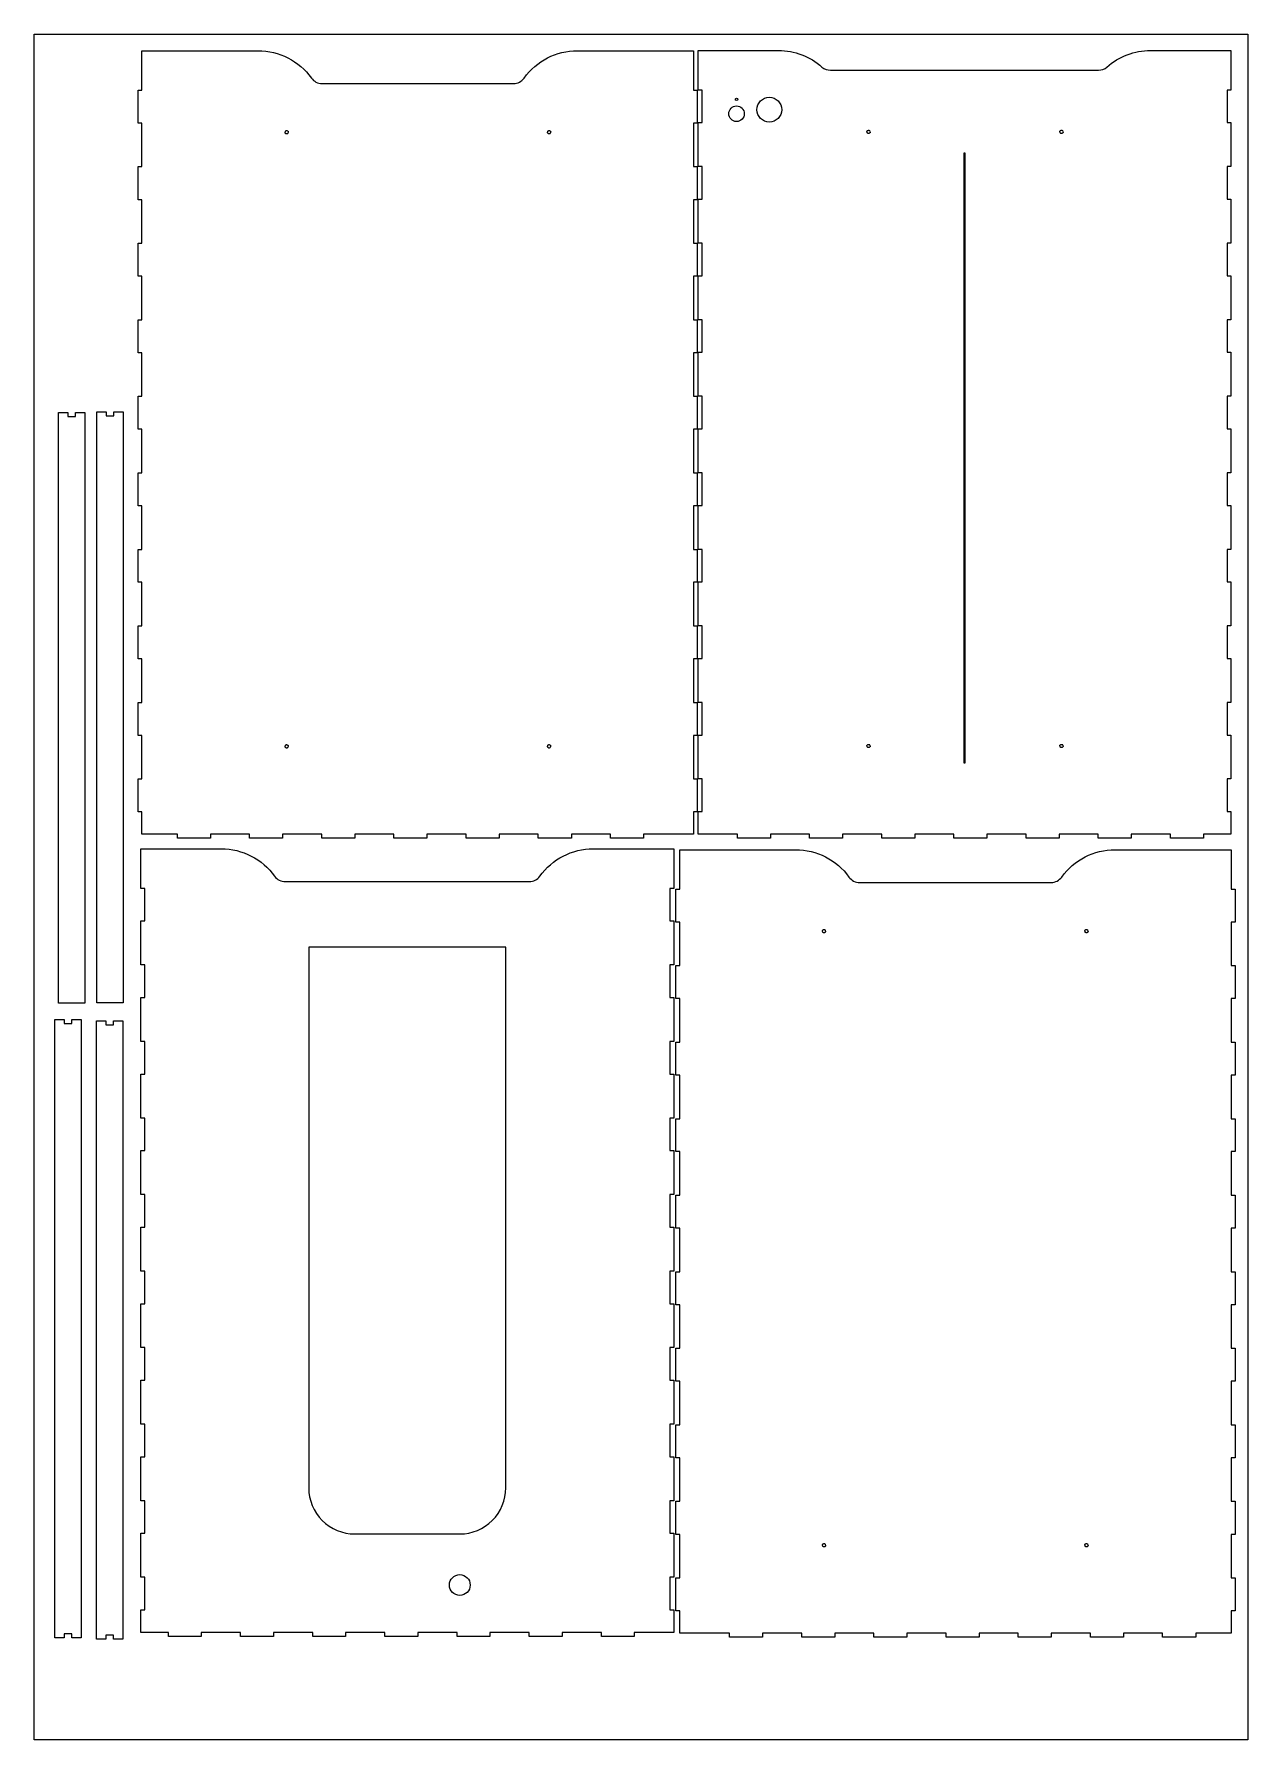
# Model space of a CAD drawing. Header units: millimetres. Extents: x -2859 to -934, y -450 to 850.
# Drawn here: x -1859 to -934, y -450 to 850 of the extents above; entities that cross this region are included whole.
import ezdxf

# ---------------------------------------------------------------- set-up
doc = ezdxf.new("R2010")
doc.units = ezdxf.units.MM
doc.layers.get('0').update_dxf_attribs({"linetype": 'CONTINUOUS'})

msp = doc.modelspace()

# ---------------------------------------------------------------- linework, layer by layer
for points in [[(-934.4, 850.5), (-934.4, -449.5), (-1859.4, -449.5), (-1859.4, 850.5)], [(-1150.8, 759.8), (-1150.8, 295), (-1149.9, 295), (-1149.9, 759.8)], [(-1827.9, 562.1), (-1820.8, 562.1), (-1820.8, 112), (-1840.9, 112), (-1840.9, 562.1), (-1833.8, 562.1), (-1833.8, 559.1), (-1827.9, 559.1)], [(-1798.7, 562.5), (-1791.5, 562.5), (-1791.5, 112.3), (-1811.7, 112.3), (-1811.7, 562.5), (-1804.5, 562.5), (-1804.5, 559.5), (-1798.7, 559.5)], [(-1836.6, 99.5), (-1836.6, 96.5), (-1830.7, 96.5), (-1830.7, 99.5), (-1823.6, 99.5), (-1823.6, -371.7), (-1830.7, -371.7), (-1830.7, -368.7), (-1836.6, -368.7), (-1836.6, -371.7), (-1843.7, -371.7), (-1843.7, 99.5)], [(-1811.9, -372.8), (-1811.9, 98.4), (-1804.7, 98.4), (-1804.7, 95.4), (-1798.9, 95.4), (-1798.9, 98.4), (-1791.7, 98.4), (-1791.7, -372.8), (-1798.9, -372.8), (-1798.9, -369.8), (-1804.7, -369.8), (-1804.7, -372.8)]]:
    msp.add_lwpolyline(points, close=True)
for points in [[(-1688.8, 837.8, -0.241531), (-1648.1, 817, 0.241531), (-1640.1, 812.8), (-1494.1, 812.8, 0.241531), (-1486, 817, -0.241531), (-1445.3, 837.8), (-1357, 837.8), (-1357, 807.8), (-1354, 807.8), (-1354, 782.7), (-1357, 782.7), (-1357, 749.5), (-1354, 749.5), (-1354, 724.3), (-1357, 724.3), (-1357, 691.2), (-1354, 691.2), (-1354, 666), (-1357, 666), (-1357, 632.8), (-1354, 632.8), (-1354, 607.7), (-1357, 607.7), (-1357, 574.5), (-1354, 574.5), (-1354, 549.3), (-1357, 549.3), (-1357, 516.2), (-1354, 516.2), (-1354, 491), (-1357, 491), (-1357, 457.8), (-1354, 457.8), (-1354, 432.7), (-1357, 432.7), (-1357, 399.5), (-1354, 399.5), (-1354, 374.3), (-1357, 374.3), (-1357, 341.2), (-1354, 341.2), (-1354, 316), (-1357, 316), (-1357, 282.8), (-1354, 282.8), (-1354, 257.7), (-1357, 257.7), (-1357, 240.7), (-1395, 240.7), (-1395, 237.7), (-1420.2, 237.7), (-1420.2, 240.7), (-1450, 240.7), (-1450, 237.7), (-1475.2, 237.7), (-1475.2, 240.7), (-1505, 240.7), (-1505, 237.7), (-1530.2, 237.7), (-1530.2, 240.7), (-1560, 240.7), (-1560, 237.7), (-1585.2, 237.7), (-1585.2, 240.7), (-1615, 240.7), (-1615, 237.7), (-1640.2, 237.7), (-1640.2, 240.7), (-1670, 240.7), (-1670, 237.7), (-1695.2, 237.7), (-1695.2, 240.7), (-1725, 240.7), (-1725, 237.7), (-1750.2, 237.7), (-1750.2, 240.7), (-1777.2, 240.7), (-1777.2, 257.7), (-1780.2, 257.7), (-1780.2, 282.8), (-1777.2, 282.8), (-1777.2, 316), (-1780.2, 316), (-1780.2, 341.2), (-1777.2, 341.2), (-1777.2, 374.3), (-1780.2, 374.3), (-1780.2, 399.5), (-1777.2, 399.5), (-1777.2, 432.7), (-1780.2, 432.7), (-1780.2, 457.8), (-1777.2, 457.8), (-1777.2, 491), (-1780.2, 491), (-1780.2, 516.2), (-1777.2, 516.2), (-1777.2, 549.3), (-1780.2, 549.3), (-1780.2, 574.5), (-1777.2, 574.5), (-1777.2, 607.7), (-1780.2, 607.7), (-1780.2, 632.8), (-1777.2, 632.8), (-1777.2, 666), (-1780.2, 666), (-1780.2, 691.2), (-1777.2, 691.2), (-1777.2, 724.3), (-1780.2, 724.3), (-1780.2, 749.5), (-1777.2, 749.5), (-1777.2, 782.7), (-1780.2, 782.7), (-1780.2, 807.8), (-1777.2, 807.8), (-1777.2, 837.8)], [(-1292.1, 838, -0.182676), (-1259, 825.4, 0.182676), (-1252.4, 823), (-1048.3, 823, 0.182676), (-1041.8, 825.4, -0.182676), (-1008.6, 838), (-947.3, 838), (-947.3, 807.8), (-950.3, 807.8), (-950.3, 783), (-947.3, 783), (-947.3, 749.5), (-950.3, 749.5), (-950.3, 724.6), (-947.3, 724.6), (-947.3, 691.1), (-950.3, 691.1), (-950.3, 666.3), (-947.3, 666.3), (-947.3, 632.8), (-950.3, 632.8), (-950.3, 608), (-947.3, 608), (-947.3, 574.5), (-950.3, 574.5), (-950.3, 549.6), (-947.3, 549.6), (-947.3, 516.1), (-950.3, 516.1), (-950.3, 491.3), (-947.3, 491.3), (-947.3, 457.8), (-950.3, 457.8), (-950.3, 433), (-947.3, 433), (-947.3, 399.5), (-950.3, 399.5), (-950.3, 374.6), (-947.3, 374.6), (-947.3, 341.1), (-950.3, 341.1), (-950.3, 316.3), (-947.3, 316.3), (-947.3, 282.8), (-950.3, 282.8), (-950.3, 258), (-947.3, 258), (-947.3, 240.8), (-968.3, 240.8), (-968.3, 237.8), (-993.4, 237.8), (-993.4, 240.8), (-1023.3, 240.8), (-1023.3, 237.8), (-1048.4, 237.8), (-1048.4, 240.8), (-1078.3, 240.8), (-1078.3, 237.8), (-1103.4, 237.8), (-1103.4, 240.8), (-1133.3, 240.8), (-1133.3, 237.8), (-1158.4, 237.8), (-1158.4, 240.8), (-1188.3, 240.8), (-1188.3, 237.8), (-1213.4, 237.8), (-1213.4, 240.8), (-1243.3, 240.8), (-1243.3, 237.8), (-1268.4, 237.8), (-1268.4, 240.8), (-1298.3, 240.8), (-1298.3, 237.8), (-1323.4, 237.8), (-1323.4, 240.8), (-1353.4, 240.8), (-1353.4, 258), (-1350.4, 258), (-1350.4, 282.8), (-1353.4, 282.8), (-1353.4, 316.3), (-1350.4, 316.3), (-1350.4, 341.1), (-1353.4, 341.1), (-1353.4, 374.6), (-1350.4, 374.6), (-1350.4, 399.5), (-1353.4, 399.5), (-1353.4, 433), (-1350.4, 433), (-1350.4, 457.8), (-1353.4, 457.8), (-1353.4, 491.3), (-1350.4, 491.3), (-1350.4, 516.1), (-1353.4, 516.1), (-1353.4, 549.6), (-1350.4, 549.6), (-1350.4, 574.5), (-1353.4, 574.5), (-1353.4, 608), (-1350.4, 608), (-1350.4, 632.8), (-1353.4, 632.8), (-1353.4, 666.3), (-1350.4, 666.3), (-1350.4, 691.1), (-1353.4, 691.1), (-1353.4, 724.6), (-1350.4, 724.6), (-1350.4, 749.5), (-1353.4, 749.5), (-1353.4, 783), (-1350.4, 783), (-1350.4, 807.8), (-1353.4, 807.8), (-1353.4, 838)], [(-1716.8, 229.6, -0.241531), (-1676.1, 208.7, 0.241531), (-1668, 204.6), (-1482, 204.6, 0.241531), (-1474, 208.7, -0.241531), (-1433.3, 229.6), (-1372, 229.6), (-1372, 199.4), (-1375, 199.4), (-1375, 174.6), (-1372, 174.6), (-1372, 141.1), (-1375, 141.1), (-1375, 116.2), (-1372, 116.2), (-1372, 82.7), (-1375, 82.7), (-1375, 57.9), (-1372, 57.9), (-1372, 24.4), (-1375, 24.4), (-1375, -0.4), (-1372, -0.4), (-1372, -33.9), (-1375, -33.9), (-1375, -58.8), (-1372, -58.8), (-1372, -92.3), (-1375, -92.3), (-1375, -117.1), (-1372, -117.1), (-1372, -150.6), (-1375, -150.6), (-1375, -175.4), (-1372, -175.4), (-1372, -208.9), (-1375, -208.9), (-1375, -233.8), (-1372, -233.8), (-1372, -267.3), (-1375, -267.3), (-1375, -292.1), (-1372, -292.1), (-1372, -325.6), (-1375, -325.6), (-1375, -350.4), (-1372, -350.4), (-1372, -367.6), (-1402, -367.6), (-1402, -370.6), (-1427.1, -370.6), (-1427.1, -367.6), (-1457, -367.6), (-1457, -370.6), (-1482.1, -370.6), (-1482.1, -367.6), (-1512, -367.6), (-1512, -370.6), (-1537.1, -370.6), (-1537.1, -367.6), (-1567, -367.6), (-1567, -370.6), (-1592.1, -370.6), (-1592.1, -367.6), (-1622, -367.6), (-1622, -370.6), (-1647.1, -370.6), (-1647.1, -367.6), (-1677, -367.6), (-1677, -370.6), (-1702.1, -370.6), (-1702.1, -367.6), (-1732, -367.6), (-1732, -370.6), (-1757.1, -370.6), (-1757.1, -367.6), (-1778.1, -367.6), (-1778.1, -350.4), (-1775.1, -350.4), (-1775.1, -325.6), (-1778.1, -325.6), (-1778.1, -292.1), (-1775.1, -292.1), (-1775.1, -267.3), (-1778.1, -267.3), (-1778.1, -233.8), (-1775.1, -233.8), (-1775.1, -208.9), (-1778.1, -208.9), (-1778.1, -175.4), (-1775.1, -175.4), (-1775.1, -150.6), (-1778.1, -150.6), (-1778.1, -117.1), (-1775.1, -117.1), (-1775.1, -92.3), (-1778.1, -92.3), (-1778.1, -58.8), (-1775.1, -58.8), (-1775.1, -33.9), (-1778.1, -33.9), (-1778.1, -0.4), (-1775.1, -0.4), (-1775.1, 24.4), (-1778.1, 24.4), (-1778.1, 57.9), (-1775.1, 57.9), (-1775.1, 82.7), (-1778.1, 82.7), (-1778.1, 116.2), (-1775.1, 116.2), (-1775.1, 141.1), (-1778.1, 141.1), (-1778.1, 174.6), (-1775.1, 174.6), (-1775.1, 199.4), (-1778.1, 199.4), (-1778.1, 229.6)], [(-1279.1, 228.9, -0.241531), (-1238.4, 208.1, 0.241531), (-1230.3, 203.9), (-1084.3, 203.9, 0.241531), (-1076.3, 208.1, -0.241531), (-1035.6, 228.9), (-947.2, 228.9), (-947.2, 198.9), (-944.2, 198.9), (-944.2, 173.8), (-947.2, 173.8), (-947.2, 140.6), (-944.2, 140.6), (-944.2, 115.5), (-947.2, 115.5), (-947.2, 82.3), (-944.2, 82.3), (-944.2, 57.1), (-947.2, 57.1), (-947.2, 23.9), (-944.2, 23.9), (-944.2, -1.2), (-947.2, -1.2), (-947.2, -34.4), (-944.2, -34.4), (-944.2, -59.5), (-947.2, -59.5), (-947.2, -92.7), (-944.2, -92.7), (-944.2, -117.9), (-947.2, -117.9), (-947.2, -151.1), (-944.2, -151.1), (-944.2, -176.2), (-947.2, -176.2), (-947.2, -209.4), (-944.2, -209.4), (-944.2, -234.5), (-947.2, -234.5), (-947.2, -267.7), (-944.2, -267.7), (-944.2, -292.9), (-947.2, -292.9), (-947.2, -326.1), (-944.2, -326.1), (-944.2, -351.2), (-947.2, -351.2), (-947.2, -368.2), (-974.2, -368.2), (-974.2, -371.2), (-999.4, -371.2), (-999.4, -368.2), (-1029.2, -368.2), (-1029.2, -371.2), (-1054.4, -371.2), (-1054.4, -368.2), (-1084.2, -368.2), (-1084.2, -371.2), (-1109.4, -371.2), (-1109.4, -368.2), (-1139.2, -368.2), (-1139.2, -371.2), (-1164.4, -371.2), (-1164.4, -368.2), (-1194.2, -368.2), (-1194.2, -371.2), (-1219.4, -371.2), (-1219.4, -368.2), (-1249.2, -368.2), (-1249.2, -371.2), (-1274.4, -371.2), (-1274.4, -368.2), (-1304.2, -368.2), (-1304.2, -371.2), (-1329.4, -371.2), (-1329.4, -368.2), (-1367.4, -368.2), (-1367.4, -351.2), (-1370.4, -351.2), (-1370.4, -326.1), (-1367.4, -326.1), (-1367.4, -292.9), (-1370.4, -292.9), (-1370.4, -267.7), (-1367.4, -267.7), (-1367.4, -234.5), (-1370.4, -234.5), (-1370.4, -209.4), (-1367.4, -209.4), (-1367.4, -176.2), (-1370.4, -176.2), (-1370.4, -151.1), (-1367.4, -151.1), (-1367.4, -117.9), (-1370.4, -117.9), (-1370.4, -92.7), (-1367.4, -92.7), (-1367.4, -59.5), (-1370.4, -59.5), (-1370.4, -34.4), (-1367.4, -34.4), (-1367.4, -1.2), (-1370.4, -1.2), (-1370.4, 23.9), (-1367.4, 23.9), (-1367.4, 57.1), (-1370.4, 57.1), (-1370.4, 82.3), (-1367.4, 82.3), (-1367.4, 115.5), (-1370.4, 115.5), (-1370.4, 140.6), (-1367.4, 140.6), (-1367.4, 173.8), (-1370.4, 173.8), (-1370.4, 198.9), (-1367.4, 198.9), (-1367.4, 228.9)], [(-1650.1, 154.6), (-1650.1, -257.5, 0.414214), (-1615, -292.6), (-1535, -292.6, 0.414214), (-1500, -257.5), (-1500, 154.6)]]:
    msp.add_lwpolyline(points, format="xyb", close=True)
for centre, radius in [((-1324.1, 789.8), 5.92), ((-1324.1, 800.8), 0.925), ((-1299.1, 792.9), 9.43), ((-1535, -331.5), 7.92)]:
    msp.add_circle(centre, radius)
for centre, radius, start, end in [((-1667.1, 775.8), 1.1, 134.2499, 180.235), ((-1667.1, 775.8), 1.43, 314.6177, 359.8552), ((-1467.1, 775.8), 1.1, 134.2499, 180.235), ((-1467.1, 775.8), 1.42, 314.6177, 359.8552), ((-1223.6, 775.9), 1.1, 190.217, 236.2977), ((-1223.6, 775.9), 1.42, 10.5905, 55.9188), ((-1076.6, 775.9), 1.1, 190.217, 236.2977), ((-1076.6, 775.9), 1.43, 10.5905, 55.9188), ((-1667.1, 307.8), 1.1, 134.2499, 180.235), ((-1667.1, 307.8), 1.43, 314.6177, 359.8552), ((-1467.1, 307.8), 1.1, 134.2499, 180.235), ((-1467.1, 307.8), 1.43, 314.6177, 359.8552), ((-1223.6, 307.9), 1.1, 190.217, 236.2977), ((-1223.6, 307.9), 1.42, 10.5905, 55.9188), ((-1076.6, 307.9), 1.1, 190.217, 236.2977), ((-1076.6, 307.9), 1.42, 10.5905, 55.9188), ((-1257.3, 166.9), 1.42, 180.1448, 225.3823), ((-1257.3, 166.9), 1.1, -0.235, 45.7501), ((-1057.3, 166.9), 1.42, 180.1448, 225.3823), ((-1057.3, 166.9), 1.1, -0.235, 45.7501), ((-1257.3, -301.1), 1.42, 180.1448, 225.3823), ((-1257.3, -301.1), 1.1, -0.235, 45.7501), ((-1057.3, -301.1), 1.43, 180.1448, 225.3823), ((-1057.3, -301.1), 1.1, -0.235, 45.7501)]:
    msp.add_arc(centre, radius, start, end)
for points, knots in [([(-1666.1, 774.7), (-1666.2, 774.6), (-1666.4, 774.5), (-1666.5, 774.5), (-1666.7, 774.4), (-1666.9, 774.4), (-1667.1, 774.4), (-1667.3, 774.5), (-1667.4, 774.5), (-1667.5, 774.6), (-1667.7, 774.6), (-1667.8, 774.7), (-1667.9, 774.9), (-1668, 775), (-1668.1, 775.1), (-1668.1, 775.3), (-1668.2, 775.3), (-1668.2, 775.4), (-1668.2, 775.5), (-1668.2, 775.6), (-1668.2, 775.7), (-1668.2, 775.7), (-1668.2, 775.7), (-1668.2, 775.7), (-1668.2, 775.7)], [0.0003674, 0.0003674, 0.0003674, 0.0003674, 0.0546728, 0.0546728, 0.0546728, 0.1125043, 0.1125043, 0.1125043, 0.1772621, 0.1772621, 0.1772621, 0.2553304, 0.2553304, 0.2553304, 0.3290979, 0.3290979, 0.3290979, 0.3662446, 0.3662446, 0.3662446, 0.4009092, 0.4009092, 0.4009092, 0.4015606, 0.4015606, 0.4015606, 0.4015606]), ([(-1667.8, 776.5), (-1667.8, 776.5), (-1667.8, 776.5), (-1667.8, 776.5), (-1667.8, 776.7), (-1667.6, 776.8), (-1667.5, 776.8), (-1667.4, 776.9), (-1667.2, 776.9), (-1667.1, 777), (-1667, 777), (-1666.8, 777), (-1666.7, 776.9), (-1666.5, 776.9), (-1666.3, 776.8), (-1666.2, 776.7), (-1666.1, 776.7), (-1666, 776.5), (-1665.9, 776.4), (-1665.8, 776.3), (-1665.8, 776.2), (-1665.7, 776.1), (-1665.7, 776), (-1665.7, 775.9), (-1665.7, 775.7)], [-0.0004517, -0.0004517, -0.0004517, -0.0004517, 0, 0, 0, 0.046957, 0.046957, 0.046957, 0.0947811, 0.0947811, 0.0947811, 0.1251025, 0.1251025, 0.1251025, 0.1527863, 0.1527863, 0.1527863, 0.1743865, 0.1743865, 0.1743865, 0.1854296, 0.1854296, 0.1854296, 0.1959957, 0.1959957, 0.1959957, 0.1959957]), ([(-1466.1, 774.7), (-1466.2, 774.6), (-1466.4, 774.5), (-1466.5, 774.5), (-1466.7, 774.4), (-1466.9, 774.4), (-1467.1, 774.4), (-1467.3, 774.5), (-1467.4, 774.5), (-1467.5, 774.6), (-1467.7, 774.6), (-1467.8, 774.7), (-1467.9, 774.9), (-1468, 775), (-1468.1, 775.1), (-1468.1, 775.3), (-1468.2, 775.3), (-1468.2, 775.4), (-1468.2, 775.5), (-1468.2, 775.6), (-1468.2, 775.7), (-1468.2, 775.7), (-1468.2, 775.7), (-1468.2, 775.7), (-1468.2, 775.7)], [0.0003674, 0.0003674, 0.0003674, 0.0003674, 0.0546728, 0.0546728, 0.0546728, 0.1125043, 0.1125043, 0.1125043, 0.1772621, 0.1772621, 0.1772621, 0.2553304, 0.2553304, 0.2553304, 0.3290979, 0.3290979, 0.3290979, 0.3662446, 0.3662446, 0.3662446, 0.4009092, 0.4009092, 0.4009092, 0.4015606, 0.4015606, 0.4015606, 0.4015606]), ([(-1467.8, 776.5), (-1467.8, 776.5), (-1467.8, 776.5), (-1467.8, 776.5), (-1467.8, 776.7), (-1467.6, 776.8), (-1467.5, 776.8), (-1467.4, 776.9), (-1467.2, 776.9), (-1467.1, 777), (-1467, 777), (-1466.8, 777), (-1466.7, 776.9), (-1466.5, 776.9), (-1466.3, 776.8), (-1466.2, 776.7), (-1466.1, 776.7), (-1466, 776.5), (-1465.9, 776.4), (-1465.8, 776.3), (-1465.8, 776.2), (-1465.7, 776.1), (-1465.7, 776), (-1465.7, 775.9), (-1465.7, 775.7)], [-0.0004517, -0.0004517, -0.0004517, -0.0004517, 0, 0, 0, 0.046957, 0.046957, 0.046957, 0.0947811, 0.0947811, 0.0947811, 0.1251025, 0.1251025, 0.1251025, 0.1527863, 0.1527863, 0.1527863, 0.1743865, 0.1743865, 0.1743865, 0.1854296, 0.1854296, 0.1854296, 0.1959957, 0.1959957, 0.1959957, 0.1959957]), ([(-1224.7, 775.7), (-1224.7, 775.7), (-1224.7, 775.7), (-1224.7, 775.7), (-1224.8, 775.8), (-1224.8, 776), (-1224.8, 776.1), (-1224.8, 776.2), (-1224.7, 776.3), (-1224.7, 776.3), (-1224.7, 776.5), (-1224.6, 776.6), (-1224.5, 776.7), (-1224.4, 776.9), (-1224.3, 777), (-1224.1, 777.1), (-1224, 777.1), (-1223.8, 777.2), (-1223.7, 777.2), (-1223.6, 777.2), (-1223.4, 777.2), (-1223.2, 777.2), (-1223.1, 777.2), (-1223, 777.1), (-1222.8, 777.1)], [-0.0004587, -0.0004587, -0.0004587, -0.0004587, 0, 0, 0, 0.0472109, 0.0472109, 0.0472109, 0.0703881, 0.0703881, 0.0703881, 0.1281075, 0.1281075, 0.1281075, 0.2083229, 0.2083229, 0.2083229, 0.290423, 0.290423, 0.290423, 0.3428272, 0.3428272, 0.3428272, 0.3826906, 0.3826906, 0.3826906, 0.3826906]), ([(-1222.2, 776.1), (-1222.2, 776), (-1222.2, 775.8), (-1222.3, 775.6), (-1222.3, 775.4), (-1222.4, 775.3), (-1222.5, 775.2), (-1222.6, 775), (-1222.7, 774.9), (-1222.9, 774.9), (-1223, 774.8), (-1223.2, 774.7), (-1223.3, 774.7), (-1223.4, 774.7), (-1223.6, 774.7), (-1223.8, 774.7), (-1223.9, 774.8), (-1224, 774.8), (-1224, 774.8), (-1224.1, 774.9), (-1224.2, 774.9), (-1224.2, 775), (-1224.2, 775), (-1224.2, 775), (-1224.2, 775)], [0.0003731, 0.0003731, 0.0003731, 0.0003731, 0.0557303, 0.0557303, 0.0557303, 0.1172438, 0.1172438, 0.1172438, 0.1742778, 0.1742778, 0.1742778, 0.2347442, 0.2347442, 0.2347442, 0.2805928, 0.2805928, 0.2805928, 0.301919, 0.301919, 0.301919, 0.3219996, 0.3219996, 0.3219996, 0.3223542, 0.3223542, 0.3223542, 0.3223542]), ([(-1077.7, 775.7), (-1077.7, 775.7), (-1077.7, 775.7), (-1077.7, 775.7), (-1077.8, 775.8), (-1077.8, 776), (-1077.8, 776.1), (-1077.8, 776.2), (-1077.7, 776.3), (-1077.7, 776.3), (-1077.7, 776.5), (-1077.6, 776.6), (-1077.5, 776.7), (-1077.4, 776.9), (-1077.3, 777), (-1077.1, 777.1), (-1077, 777.1), (-1076.8, 777.2), (-1076.7, 777.2), (-1076.6, 777.2), (-1076.4, 777.2), (-1076.2, 777.2), (-1076.1, 777.2), (-1076, 777.1), (-1075.8, 777.1)], [-0.0004587, -0.0004587, -0.0004587, -0.0004587, 0, 0, 0, 0.0472109, 0.0472109, 0.0472109, 0.0703881, 0.0703881, 0.0703881, 0.1281075, 0.1281075, 0.1281075, 0.2083229, 0.2083229, 0.2083229, 0.290423, 0.290423, 0.290423, 0.3428272, 0.3428272, 0.3428272, 0.3826906, 0.3826906, 0.3826906, 0.3826906]), ([(-1075.2, 776.1), (-1075.2, 776), (-1075.2, 775.8), (-1075.3, 775.6), (-1075.3, 775.4), (-1075.4, 775.3), (-1075.5, 775.2), (-1075.6, 775), (-1075.7, 774.9), (-1075.9, 774.9), (-1076, 774.8), (-1076.2, 774.7), (-1076.3, 774.7), (-1076.4, 774.7), (-1076.6, 774.7), (-1076.8, 774.7), (-1076.9, 774.8), (-1077, 774.8), (-1077, 774.8), (-1077.1, 774.9), (-1077.2, 774.9), (-1077.2, 775), (-1077.2, 775), (-1077.2, 775), (-1077.2, 775)], [0.0003731, 0.0003731, 0.0003731, 0.0003731, 0.0557303, 0.0557303, 0.0557303, 0.1172438, 0.1172438, 0.1172438, 0.1742778, 0.1742778, 0.1742778, 0.2347442, 0.2347442, 0.2347442, 0.2805928, 0.2805928, 0.2805928, 0.301919, 0.301919, 0.301919, 0.3219996, 0.3219996, 0.3219996, 0.3223542, 0.3223542, 0.3223542, 0.3223542]), ([(-1666.1, 306.7), (-1666.2, 306.6), (-1666.4, 306.5), (-1666.5, 306.5), (-1666.7, 306.4), (-1666.9, 306.4), (-1667.1, 306.4), (-1667.3, 306.5), (-1667.4, 306.5), (-1667.5, 306.6), (-1667.7, 306.6), (-1667.8, 306.7), (-1667.9, 306.9), (-1668, 307), (-1668.1, 307.1), (-1668.1, 307.3), (-1668.2, 307.3), (-1668.2, 307.4), (-1668.2, 307.5), (-1668.2, 307.6), (-1668.2, 307.7), (-1668.2, 307.7), (-1668.2, 307.7), (-1668.2, 307.7), (-1668.2, 307.7)], [0.0003674, 0.0003674, 0.0003674, 0.0003674, 0.0546728, 0.0546728, 0.0546728, 0.1125043, 0.1125043, 0.1125043, 0.1772621, 0.1772621, 0.1772621, 0.2553304, 0.2553304, 0.2553304, 0.3290979, 0.3290979, 0.3290979, 0.3662446, 0.3662446, 0.3662446, 0.4009092, 0.4009092, 0.4009092, 0.4015606, 0.4015606, 0.4015606, 0.4015606]), ([(-1667.8, 308.5), (-1667.8, 308.5), (-1667.8, 308.5), (-1667.8, 308.5), (-1667.8, 308.7), (-1667.6, 308.8), (-1667.5, 308.8), (-1667.4, 308.9), (-1667.2, 308.9), (-1667.1, 309), (-1667, 309), (-1666.8, 309), (-1666.7, 308.9), (-1666.5, 308.9), (-1666.3, 308.8), (-1666.2, 308.7), (-1666.1, 308.7), (-1666, 308.5), (-1665.9, 308.4), (-1665.8, 308.3), (-1665.8, 308.2), (-1665.7, 308.1), (-1665.7, 308), (-1665.7, 307.9), (-1665.7, 307.7)], [-0.0004517, -0.0004517, -0.0004517, -0.0004517, 0, 0, 0, 0.046957, 0.046957, 0.046957, 0.0947811, 0.0947811, 0.0947811, 0.1251025, 0.1251025, 0.1251025, 0.1527863, 0.1527863, 0.1527863, 0.1743865, 0.1743865, 0.1743865, 0.1854296, 0.1854296, 0.1854296, 0.1959957, 0.1959957, 0.1959957, 0.1959957]), ([(-1466.1, 306.7), (-1466.2, 306.6), (-1466.4, 306.5), (-1466.5, 306.5), (-1466.7, 306.4), (-1466.9, 306.4), (-1467.1, 306.4), (-1467.3, 306.5), (-1467.4, 306.5), (-1467.5, 306.6), (-1467.7, 306.6), (-1467.8, 306.7), (-1467.9, 306.9), (-1468, 307), (-1468.1, 307.1), (-1468.1, 307.3), (-1468.2, 307.3), (-1468.2, 307.4), (-1468.2, 307.5), (-1468.2, 307.6), (-1468.2, 307.7), (-1468.2, 307.7), (-1468.2, 307.7), (-1468.2, 307.7), (-1468.2, 307.7)], [0.0003674, 0.0003674, 0.0003674, 0.0003674, 0.0546728, 0.0546728, 0.0546728, 0.1125043, 0.1125043, 0.1125043, 0.1772621, 0.1772621, 0.1772621, 0.2553304, 0.2553304, 0.2553304, 0.3290979, 0.3290979, 0.3290979, 0.3662446, 0.3662446, 0.3662446, 0.4009092, 0.4009092, 0.4009092, 0.4015606, 0.4015606, 0.4015606, 0.4015606]), ([(-1467.8, 308.5), (-1467.8, 308.5), (-1467.8, 308.5), (-1467.8, 308.5), (-1467.8, 308.7), (-1467.6, 308.8), (-1467.5, 308.8), (-1467.4, 308.9), (-1467.2, 308.9), (-1467.1, 309), (-1467, 309), (-1466.8, 309), (-1466.7, 308.9), (-1466.5, 308.9), (-1466.3, 308.8), (-1466.2, 308.7), (-1466.1, 308.7), (-1466, 308.5), (-1465.9, 308.4), (-1465.8, 308.3), (-1465.8, 308.2), (-1465.7, 308.1), (-1465.7, 308), (-1465.7, 307.9), (-1465.7, 307.7)], [-0.0004517, -0.0004517, -0.0004517, -0.0004517, 0, 0, 0, 0.046957, 0.046957, 0.046957, 0.0947811, 0.0947811, 0.0947811, 0.1251025, 0.1251025, 0.1251025, 0.1527863, 0.1527863, 0.1527863, 0.1743865, 0.1743865, 0.1743865, 0.1854296, 0.1854296, 0.1854296, 0.1959957, 0.1959957, 0.1959957, 0.1959957]), ([(-1224.7, 307.7), (-1224.7, 307.7), (-1224.7, 307.7), (-1224.7, 307.7), (-1224.8, 307.8), (-1224.8, 308), (-1224.8, 308.1), (-1224.8, 308.2), (-1224.7, 308.3), (-1224.7, 308.3), (-1224.7, 308.5), (-1224.6, 308.6), (-1224.5, 308.7), (-1224.4, 308.9), (-1224.3, 309), (-1224.1, 309.1), (-1224, 309.1), (-1223.8, 309.2), (-1223.7, 309.2), (-1223.6, 309.2), (-1223.4, 309.2), (-1223.2, 309.2), (-1223.1, 309.2), (-1223, 309.1), (-1222.8, 309.1)], [-0.0004587, -0.0004587, -0.0004587, -0.0004587, 0, 0, 0, 0.0472109, 0.0472109, 0.0472109, 0.0703881, 0.0703881, 0.0703881, 0.1281075, 0.1281075, 0.1281075, 0.2083229, 0.2083229, 0.2083229, 0.290423, 0.290423, 0.290423, 0.3428272, 0.3428272, 0.3428272, 0.3826906, 0.3826906, 0.3826906, 0.3826906]), ([(-1222.2, 308.1), (-1222.2, 308), (-1222.2, 307.8), (-1222.3, 307.6), (-1222.3, 307.4), (-1222.4, 307.3), (-1222.5, 307.2), (-1222.6, 307), (-1222.7, 306.9), (-1222.9, 306.9), (-1223, 306.8), (-1223.2, 306.7), (-1223.3, 306.7), (-1223.4, 306.7), (-1223.6, 306.7), (-1223.8, 306.7), (-1223.9, 306.8), (-1224, 306.8), (-1224, 306.8), (-1224.1, 306.9), (-1224.2, 306.9), (-1224.2, 307), (-1224.2, 307), (-1224.2, 307), (-1224.2, 307)], [0.0003731, 0.0003731, 0.0003731, 0.0003731, 0.0557303, 0.0557303, 0.0557303, 0.1172438, 0.1172438, 0.1172438, 0.1742778, 0.1742778, 0.1742778, 0.2347442, 0.2347442, 0.2347442, 0.2805928, 0.2805928, 0.2805928, 0.301919, 0.301919, 0.301919, 0.3219996, 0.3219996, 0.3219996, 0.3223542, 0.3223542, 0.3223542, 0.3223542]), ([(-1077.7, 307.7), (-1077.7, 307.7), (-1077.7, 307.7), (-1077.7, 307.7), (-1077.8, 307.8), (-1077.8, 308), (-1077.8, 308.1), (-1077.8, 308.2), (-1077.7, 308.3), (-1077.7, 308.3), (-1077.7, 308.5), (-1077.6, 308.6), (-1077.5, 308.7), (-1077.4, 308.9), (-1077.3, 309), (-1077.1, 309.1), (-1077, 309.1), (-1076.8, 309.2), (-1076.7, 309.2), (-1076.6, 309.2), (-1076.4, 309.2), (-1076.2, 309.2), (-1076.1, 309.2), (-1076, 309.1), (-1075.8, 309.1)], [-0.0004587, -0.0004587, -0.0004587, -0.0004587, 0, 0, 0, 0.0472109, 0.0472109, 0.0472109, 0.0703881, 0.0703881, 0.0703881, 0.1281075, 0.1281075, 0.1281075, 0.2083229, 0.2083229, 0.2083229, 0.290423, 0.290423, 0.290423, 0.3428272, 0.3428272, 0.3428272, 0.3826906, 0.3826906, 0.3826906, 0.3826906]), ([(-1075.2, 308.1), (-1075.2, 308), (-1075.2, 307.8), (-1075.3, 307.6), (-1075.3, 307.4), (-1075.4, 307.3), (-1075.5, 307.2), (-1075.6, 307), (-1075.7, 306.9), (-1075.9, 306.9), (-1076, 306.8), (-1076.2, 306.7), (-1076.3, 306.7), (-1076.4, 306.7), (-1076.6, 306.7), (-1076.8, 306.7), (-1076.9, 306.8), (-1077, 306.8), (-1077, 306.8), (-1077.1, 306.9), (-1077.2, 306.9), (-1077.2, 307), (-1077.2, 307), (-1077.2, 307), (-1077.2, 307)], [0.0003731, 0.0003731, 0.0003731, 0.0003731, 0.0557303, 0.0557303, 0.0557303, 0.1172438, 0.1172438, 0.1172438, 0.1742778, 0.1742778, 0.1742778, 0.2347442, 0.2347442, 0.2347442, 0.2805928, 0.2805928, 0.2805928, 0.301919, 0.301919, 0.301919, 0.3219996, 0.3219996, 0.3219996, 0.3223542, 0.3223542, 0.3223542, 0.3223542]), ([(-1258.7, 166.9), (-1258.7, 167), (-1258.7, 167.2), (-1258.6, 167.4), (-1258.5, 167.5), (-1258.4, 167.7), (-1258.3, 167.8), (-1258.1, 167.9), (-1258, 168), (-1257.8, 168), (-1257.7, 168.1), (-1257.5, 168.1), (-1257.3, 168.1), (-1257.2, 168.1), (-1257, 168), (-1256.9, 168), (-1256.8, 167.9), (-1256.8, 167.9), (-1256.7, 167.8), (-1256.7, 167.8), (-1256.6, 167.7), (-1256.6, 167.7), (-1256.6, 167.7), (-1256.6, 167.7), (-1256.6, 167.7)], [0.0003791, 0.0003791, 0.0003791, 0.0003791, 0.0587627, 0.0587627, 0.0587627, 0.1063689, 0.1063689, 0.1063689, 0.1443092, 0.1443092, 0.1443092, 0.1845907, 0.1845907, 0.1845907, 0.2295839, 0.2295839, 0.2295839, 0.2583085, 0.2583085, 0.2583085, 0.2866175, 0.2866175, 0.2866175, 0.2871346, 0.2871346, 0.2871346, 0.2871346]), ([(-1256.2, 166.9), (-1256.2, 166.9), (-1256.2, 166.9), (-1256.2, 166.9), (-1256.2, 166.7), (-1256.2, 166.6), (-1256.3, 166.4), (-1256.3, 166.3), (-1256.4, 166.1), (-1256.5, 166), (-1256.6, 165.9), (-1256.7, 165.8), (-1256.8, 165.7), (-1256.9, 165.6), (-1257.1, 165.6), (-1257.3, 165.6), (-1257.4, 165.5), (-1257.6, 165.5), (-1257.7, 165.6), (-1257.8, 165.6), (-1257.9, 165.6), (-1258, 165.7), (-1258.1, 165.7), (-1258.2, 165.8), (-1258.3, 165.9)], [-0.0004664, -0.0004664, -0.0004664, -0.0004664, 0, 0, 0, 0.0463397, 0.0463397, 0.0463397, 0.1028178, 0.1028178, 0.1028178, 0.1803437, 0.1803437, 0.1803437, 0.2598013, 0.2598013, 0.2598013, 0.3220376, 0.3220376, 0.3220376, 0.3580959, 0.3580959, 0.3580959, 0.3947536, 0.3947536, 0.3947536, 0.3947536]), ([(-1058.7, 166.9), (-1058.7, 167), (-1058.7, 167.2), (-1058.6, 167.4), (-1058.5, 167.5), (-1058.4, 167.7), (-1058.3, 167.8), (-1058.1, 167.9), (-1058, 168), (-1057.8, 168), (-1057.7, 168.1), (-1057.5, 168.1), (-1057.3, 168.1), (-1057.2, 168.1), (-1057, 168), (-1056.9, 168), (-1056.8, 167.9), (-1056.8, 167.9), (-1056.7, 167.8), (-1056.7, 167.8), (-1056.6, 167.7), (-1056.6, 167.7), (-1056.6, 167.7), (-1056.6, 167.7), (-1056.6, 167.7)], [0.0003791, 0.0003791, 0.0003791, 0.0003791, 0.0587627, 0.0587627, 0.0587627, 0.1063689, 0.1063689, 0.1063689, 0.1443092, 0.1443092, 0.1443092, 0.1845907, 0.1845907, 0.1845907, 0.2295839, 0.2295839, 0.2295839, 0.2583085, 0.2583085, 0.2583085, 0.2866175, 0.2866175, 0.2866175, 0.2871346, 0.2871346, 0.2871346, 0.2871346]), ([(-1056.2, 166.9), (-1056.2, 166.9), (-1056.2, 166.9), (-1056.2, 166.9), (-1056.2, 166.7), (-1056.2, 166.6), (-1056.3, 166.4), (-1056.3, 166.3), (-1056.4, 166.1), (-1056.5, 166), (-1056.6, 165.9), (-1056.7, 165.8), (-1056.8, 165.7), (-1056.9, 165.6), (-1057.1, 165.6), (-1057.3, 165.6), (-1057.4, 165.5), (-1057.6, 165.5), (-1057.7, 165.6), (-1057.8, 165.6), (-1057.9, 165.6), (-1058, 165.7), (-1058.1, 165.7), (-1058.2, 165.8), (-1058.3, 165.9)], [-0.0004664, -0.0004664, -0.0004664, -0.0004664, 0, 0, 0, 0.0463397, 0.0463397, 0.0463397, 0.1028178, 0.1028178, 0.1028178, 0.1803437, 0.1803437, 0.1803437, 0.2598013, 0.2598013, 0.2598013, 0.3220376, 0.3220376, 0.3220376, 0.3580959, 0.3580959, 0.3580959, 0.3947536, 0.3947536, 0.3947536, 0.3947536]), ([(-1258.7, -301.1), (-1258.7, -301), (-1258.7, -300.8), (-1258.6, -300.6), (-1258.5, -300.5), (-1258.4, -300.3), (-1258.3, -300.2), (-1258.1, -300.1), (-1258, -300), (-1257.8, -300), (-1257.7, -299.9), (-1257.5, -299.9), (-1257.3, -299.9), (-1257.2, -299.9), (-1257, -300), (-1256.9, -300), (-1256.8, -300.1), (-1256.8, -300.1), (-1256.7, -300.2), (-1256.7, -300.2), (-1256.6, -300.3), (-1256.6, -300.3), (-1256.6, -300.3), (-1256.6, -300.3), (-1256.6, -300.3)], [0.0003791, 0.0003791, 0.0003791, 0.0003791, 0.0587627, 0.0587627, 0.0587627, 0.1063689, 0.1063689, 0.1063689, 0.1443092, 0.1443092, 0.1443092, 0.1845907, 0.1845907, 0.1845907, 0.2295839, 0.2295839, 0.2295839, 0.2583085, 0.2583085, 0.2583085, 0.2866175, 0.2866175, 0.2866175, 0.2871346, 0.2871346, 0.2871346, 0.2871346]), ([(-1256.2, -301.1), (-1256.2, -301.1), (-1256.2, -301.1), (-1256.2, -301.1), (-1256.2, -301.3), (-1256.2, -301.4), (-1256.3, -301.6), (-1256.3, -301.7), (-1256.4, -301.9), (-1256.5, -302), (-1256.6, -302.1), (-1256.7, -302.2), (-1256.8, -302.3), (-1256.9, -302.4), (-1257.1, -302.4), (-1257.3, -302.4), (-1257.4, -302.5), (-1257.6, -302.5), (-1257.7, -302.4), (-1257.8, -302.4), (-1257.9, -302.4), (-1258, -302.3), (-1258.1, -302.3), (-1258.2, -302.2), (-1258.3, -302.1)], [-0.0004664, -0.0004664, -0.0004664, -0.0004664, 0, 0, 0, 0.0463397, 0.0463397, 0.0463397, 0.1028178, 0.1028178, 0.1028178, 0.1803437, 0.1803437, 0.1803437, 0.2598013, 0.2598013, 0.2598013, 0.3220376, 0.3220376, 0.3220376, 0.3580959, 0.3580959, 0.3580959, 0.3947536, 0.3947536, 0.3947536, 0.3947536]), ([(-1058.7, -301.1), (-1058.7, -301), (-1058.7, -300.8), (-1058.6, -300.6), (-1058.5, -300.5), (-1058.4, -300.3), (-1058.3, -300.2), (-1058.1, -300.1), (-1058, -300), (-1057.8, -300), (-1057.7, -299.9), (-1057.5, -299.9), (-1057.3, -299.9), (-1057.2, -299.9), (-1057, -300), (-1056.9, -300), (-1056.8, -300.1), (-1056.8, -300.1), (-1056.7, -300.2), (-1056.7, -300.2), (-1056.6, -300.3), (-1056.6, -300.3), (-1056.6, -300.3), (-1056.6, -300.3), (-1056.6, -300.3)], [0.0003791, 0.0003791, 0.0003791, 0.0003791, 0.0587627, 0.0587627, 0.0587627, 0.1063689, 0.1063689, 0.1063689, 0.1443092, 0.1443092, 0.1443092, 0.1845907, 0.1845907, 0.1845907, 0.2295839, 0.2295839, 0.2295839, 0.2583085, 0.2583085, 0.2583085, 0.2866175, 0.2866175, 0.2866175, 0.2871346, 0.2871346, 0.2871346, 0.2871346]), ([(-1056.2, -301.1), (-1056.2, -301.1), (-1056.2, -301.1), (-1056.2, -301.1), (-1056.2, -301.3), (-1056.2, -301.4), (-1056.3, -301.6), (-1056.3, -301.7), (-1056.4, -301.9), (-1056.5, -302), (-1056.6, -302.1), (-1056.7, -302.2), (-1056.8, -302.3), (-1056.9, -302.4), (-1057.1, -302.4), (-1057.3, -302.4), (-1057.4, -302.5), (-1057.6, -302.5), (-1057.7, -302.4), (-1057.8, -302.4), (-1057.9, -302.4), (-1058, -302.3), (-1058.1, -302.3), (-1058.2, -302.2), (-1058.3, -302.1)], [-0.0004664, -0.0004664, -0.0004664, -0.0004664, 0, 0, 0, 0.0463397, 0.0463397, 0.0463397, 0.1028178, 0.1028178, 0.1028178, 0.1803437, 0.1803437, 0.1803437, 0.2598013, 0.2598013, 0.2598013, 0.3220376, 0.3220376, 0.3220376, 0.3580959, 0.3580959, 0.3580959, 0.3947536, 0.3947536, 0.3947536, 0.3947536])]:
    msp.add_open_spline(points, degree=3, knots=knots)

doc.saveas('drawing.dxf')
